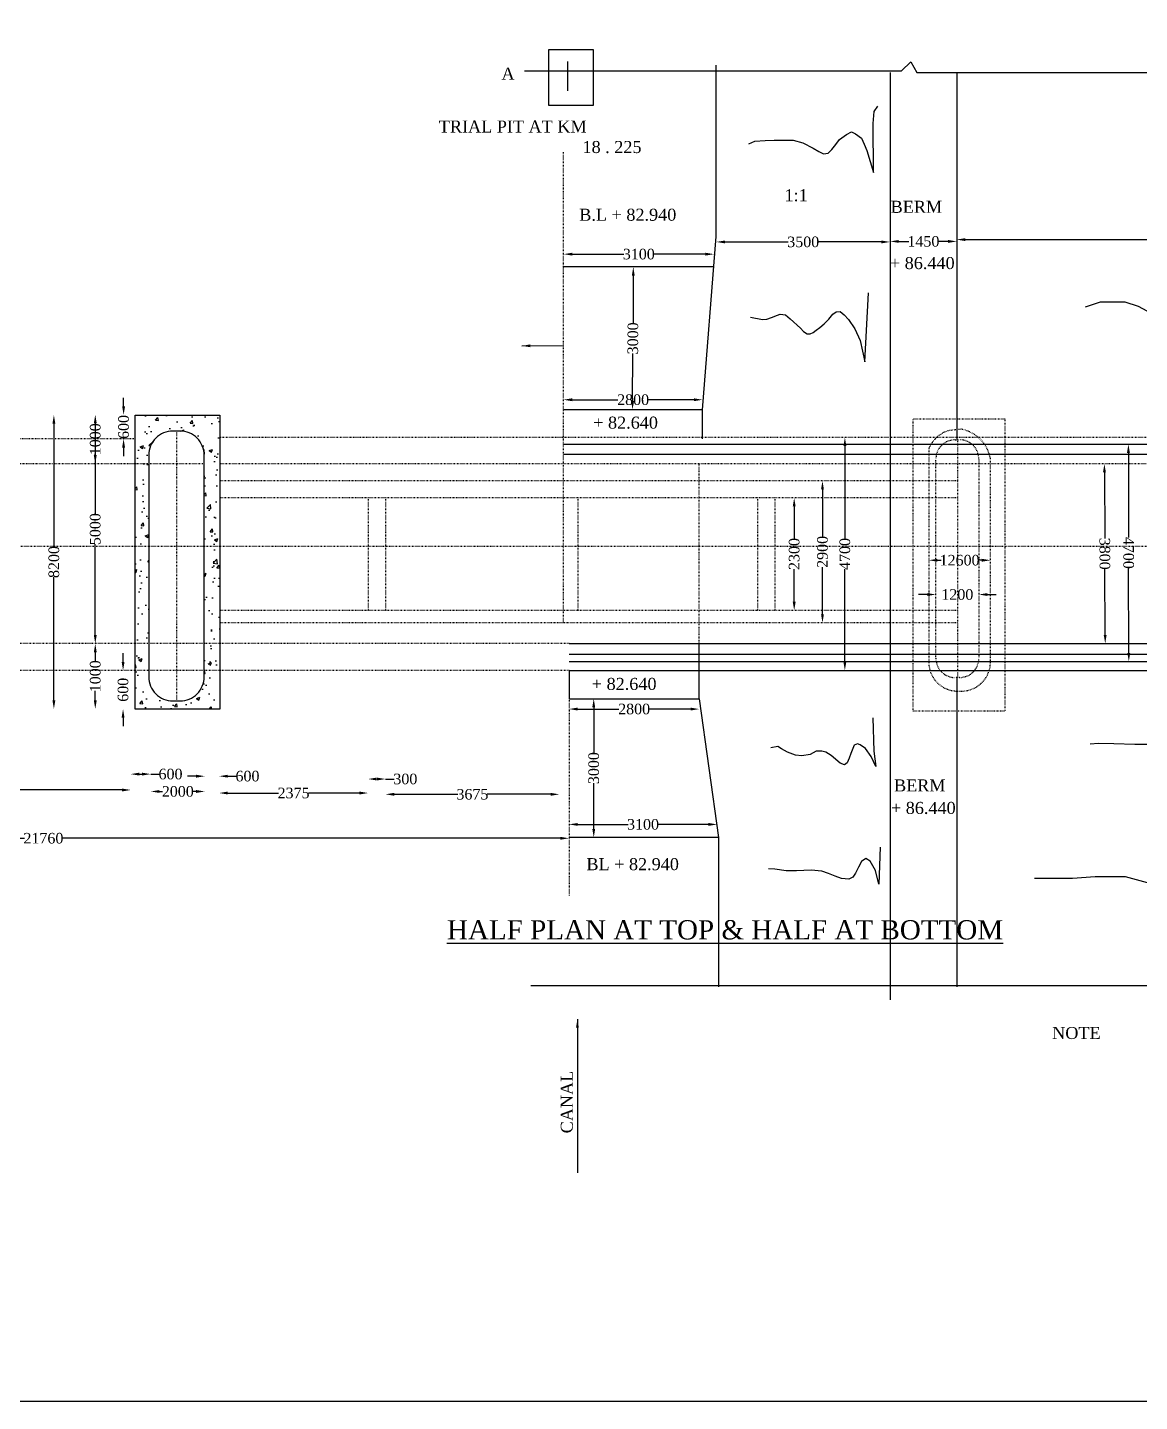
# Model space of a CAD drawing. Header units: millimetres. Extents: x -109570 to 149785, y -246061 to 46759.
# Drawn here: x 22306 to 45427, y 1088 to 29664 of the extents above; entities that cross this region are included whole.
import ezdxf

# ---------------------------------------------------------------- set-up
doc = ezdxf.new("R2010")
doc.units = ezdxf.units.MM
doc.header["$MEASUREMENT"] = 0
doc.header["$PDMODE"] = 33
doc.header["$PDSIZE"] = 500
doc.linetypes.add('ACAD_ISO03W100', pattern=[30, 12, -18])
for name, color, linetype in [('DIM', 5, 'Continuous'), ('DOT LINE', 3, 'ACAD_ISO03W100'), ('DWG. LINE', 1, 'Continuous'), ('HATCH', 2, 'Continuous'), ('TEXT', 7, 'Continuous'), ('TITLE', 7, 'Continuous')]:
    doc.layers.add(name, color=color, linetype=linetype)
doc.styles.get("Standard").update_dxf_attribs({"font": 'TIMES.TTF', "height": 220})
doc.dimstyles.get("Standard").update_dxf_attribs({"dimtxt": 220, "dimasz": 180, "dimexe": 0.18, "dimexo": 0.0625, "dimgap": 0.09, "dimtad": 0, "dimdec": 0, "dimzin": 0, "dimdsep": 46, "dimtxsty": 'Standard', "dimcen": 0.09, "dimse1": 1, "dimse2": 1, "dimclrd": 5, "dimclre": 5, "dimclrt": 4, "dimadec": 0, "dimazin": 0, "dimtfac": 1, "dimtdec": 0, "dimtofl": 0, "dimtmove": 0, "dimatfit": 3, "dimfxl": 1, "dimtolj": 1, "dimtzin": 0, "dimarcsym": 0})

# ---------------------------------------------------------------- blocks, each defined once
blk = doc.blocks.new('*D42')
at = {"layer": 'Defpoints', "color": 0}
for p in [(11709, 12642), (33565, 12818), (33565, 12802)]:
    blk.add_point(p, dxfattribs=at)
at = {"layer": 'DIM', "color": 5, "lineweight": -2}
for p, q in [((11889, 12802), (22241, 12802)), ((33385, 12802), (23034, 12802))]:
    blk.add_line(p, q, dxfattribs=at)
at = {"layer": 'DIM', "color": 5}
for points in [[(11889, 12832), (11889, 12772), (11709, 12802)], [(33385, 12832), (33385, 12772), (33565, 12802)]]:
    blk.add_solid(points, dxfattribs=at)
at = {"layer": 'DIM', "color": 4, "insert": (22637, 12802), "char_height": 220, "attachment_point": 5}
blk.add_mtext('\\A1;21760', dxfattribs=at)
blk = doc.blocks.new('*D51')
at = {"layer": 'Defpoints', "color": 0}
for p in [(17162, 13806), (24453, 13806), (24453, 13806)]:
    blk.add_point(p, dxfattribs=at)
at = {"layer": 'DIM', "color": 5, "lineweight": -2}
for p, q in [((17342, 13806), (20495, 13806)), ((24273, 13806), (21120, 13806))]:
    blk.add_line(p, q, dxfattribs=at)
at = {"layer": 'DIM', "color": 5}
for points in [[(17342, 13836), (17342, 13776), (17162, 13806)], [(24273, 13836), (24273, 13776), (24453, 13806)]]:
    blk.add_solid(points, dxfattribs=at)
at = {"layer": 'DIM', "color": 4, "insert": (20808, 13806), "char_height": 220, "attachment_point": 5}
blk.add_mtext('\\A1;6680', dxfattribs=at)
blk = doc.blocks.new('*D53')
at = {"layer": 'Defpoints', "color": 0}
for p in [(23715, 21610), (23747, 21610), (23747, 20590)]:
    blk.add_point(p, dxfattribs=at)
at = {"layer": 'DIM', "color": 5, "lineweight": -2}
for p, q in [((23715, 21430), (23715, 21400)), ((23715, 20770), (23715, 20800))]:
    blk.add_line(p, q, dxfattribs=at)
at = {"layer": 'DIM', "color": 5}
for points in [[(23685, 21430), (23745, 21430), (23715, 21610)], [(23685, 20770), (23745, 20770), (23715, 20590)]]:
    blk.add_solid(points, dxfattribs=at)
at = {"layer": 'DIM', "color": 4, "insert": (23715, 21100), "char_height": 220, "attachment_point": 5, "rotation": 90}
blk.add_mtext('\\A1;1000', dxfattribs=at)
blk = doc.blocks.new('*D54')
at = {"layer": 'Defpoints', "color": 0}
for p in [(23747, 21610), (23712, 16851), (23715, 16851)]:
    blk.add_point(p, dxfattribs=at)
at = {"layer": 'DIM', "color": 5, "lineweight": -2}
for p, q in [((23715, 21430), (23715, 19542)), ((23715, 17031), (23715, 18919))]:
    blk.add_line(p, q, dxfattribs=at)
at = {"layer": 'DIM', "color": 5}
for points in [[(23685, 21430), (23745, 21430), (23715, 21610)], [(23685, 17031), (23745, 17031), (23715, 16851)]]:
    blk.add_solid(points, dxfattribs=at)
at = {"layer": 'DIM', "color": 4, "insert": (23715, 19231), "char_height": 220, "attachment_point": 5, "rotation": 90}
blk.add_mtext('\\A1;5000', dxfattribs=at)
blk = doc.blocks.new('*D55')
at = {"layer": 'Defpoints', "color": 0}
for p in [(23712, 16851), (23689, 15490), (23715, 15490)]:
    blk.add_point(p, dxfattribs=at)
at = {"layer": 'DIM', "color": 5, "lineweight": -2}
for p, q in [((23715, 16671), (23715, 16471)), ((23715, 15670), (23715, 15870))]:
    blk.add_line(p, q, dxfattribs=at)
at = {"layer": 'DIM', "color": 5}
for points in [[(23685, 16671), (23745, 16671), (23715, 16851)], [(23685, 15670), (23745, 15670), (23715, 15490)]]:
    blk.add_solid(points, dxfattribs=at)
at = {"layer": 'DIM', "color": 4, "insert": (23715, 16171), "char_height": 220, "attachment_point": 5, "rotation": 90}
blk.add_mtext('\\A1;1000', dxfattribs=at)
blk = doc.blocks.new('*D57')
at = {"layer": 'Defpoints', "color": 0}
for p in [(24304, 21605), (24546, 21605), (24546, 21108)]:
    blk.add_point(p, dxfattribs=at)
at = {"layer": 'DIM', "color": 5, "lineweight": -2}
for p, q in [((24304, 21785), (24304, 21965)), ((24304, 20928), (24304, 20748))]:
    blk.add_line(p, q, dxfattribs=at)
at = {"layer": 'DIM', "color": 5}
for points in [[(24274, 21785), (24334, 21785), (24304, 21605)], [(24274, 20928), (24334, 20928), (24304, 21108)]]:
    blk.add_solid(points, dxfattribs=at)
at = {"layer": 'DIM', "color": 4, "insert": (24304, 21356), "char_height": 220, "attachment_point": 5, "rotation": 90}
blk.add_mtext('\\A1;600', dxfattribs=at)
blk = doc.blocks.new('*D58')
at = {"layer": 'Defpoints', "color": 0}
for p in [(24276, 16291), (24276, 15490), (24293, 15490)]:
    blk.add_point(p, dxfattribs=at)
at = {"layer": 'DIM', "color": 5, "lineweight": -2}
for p, q in [((24293, 16471), (24293, 16651)), ((24293, 15310), (24293, 15130))]:
    blk.add_line(p, q, dxfattribs=at)
at = {"layer": 'DIM', "color": 5}
for points in [[(24263, 16471), (24323, 16471), (24293, 16291)], [(24263, 15310), (24323, 15310), (24293, 15490)]]:
    blk.add_solid(points, dxfattribs=at)
at = {"layer": 'DIM', "color": 4, "insert": (24293, 15890), "char_height": 220, "attachment_point": 5, "rotation": 90}
blk.add_mtext('\\A1;600', dxfattribs=at)
blk = doc.blocks.new('*D59')
at = {"layer": 'Defpoints', "color": 0}
for p in [(24546, 21605), (22855, 15490), (24546, 15490)]:
    blk.add_point(p, dxfattribs=at)
at = {"layer": 'DIM', "color": 5, "lineweight": -2}
for p, q in [((22855, 21425), (22855, 18856)), ((22855, 15670), (22855, 18238))]:
    blk.add_line(p, q, dxfattribs=at)
at = {"layer": 'DIM', "color": 5}
for points in [[(22825, 21425), (22885, 21425), (22855, 21605)], [(22825, 15670), (22885, 15670), (22855, 15490)]]:
    blk.add_solid(points, dxfattribs=at)
at = {"layer": 'DIM', "color": 4, "insert": (22855, 18547), "char_height": 220, "attachment_point": 5, "rotation": 90}
blk.add_mtext('\\A1;8200', dxfattribs=at)
blk = doc.blocks.new('*D60')
at = {"layer": 'Defpoints', "color": 0}
for p in [(24869, 14136), (24453, 13806), (24869, 13806)]:
    blk.add_point(p, dxfattribs=at)
at = {"layer": 'DIM', "color": 5, "lineweight": -2}
for p, q in [((24633, 14136), (24689, 14136)), ((24869, 14136), (25049, 14136))]:
    blk.add_line(p, q, dxfattribs=at)
at = {"layer": 'DIM', "color": 5}
for points in [[(24633, 14166), (24633, 14106), (24453, 14136)], [(24689, 14166), (24689, 14106), (24869, 14136)]]:
    blk.add_solid(points, dxfattribs=at)
at = {"layer": 'DIM', "color": 4, "insert": (25280, 14136), "char_height": 220, "attachment_point": 5}
blk.add_mtext('\\A1;600', dxfattribs=at)
blk = doc.blocks.new('*D61')
at = {"layer": 'Defpoints', "color": 0}
for p in [(24869, 13806), (25992, 13806), (25992, 13775)]:
    blk.add_point(p, dxfattribs=at)
at = {"layer": 'DIM', "color": 5, "lineweight": -2}
for p, q in [((25049, 13775), (25115, 13775)), ((25812, 13775), (25746, 13775))]:
    blk.add_line(p, q, dxfattribs=at)
at = {"layer": 'DIM', "color": 5}
for points in [[(25049, 13805), (25049, 13745), (24869, 13775)], [(25812, 13805), (25812, 13745), (25992, 13775)]]:
    blk.add_solid(points, dxfattribs=at)
at = {"layer": 'DIM', "color": 4, "insert": (25431, 13775), "char_height": 220, "attachment_point": 5}
blk.add_mtext('\\A1;2000', dxfattribs=at)
blk = doc.blocks.new('*D62')
at = {"layer": 'Defpoints', "color": 0}
for p in [(26289, 14093), (25992, 13775), (26289, 13775)]:
    blk.add_point(p, dxfattribs=at)
at = {"layer": 'DIM', "color": 5, "lineweight": -2}
for p, q in [((25812, 14093), (25632, 14093)), ((26469, 14093), (26649, 14093))]:
    blk.add_line(p, q, dxfattribs=at)
at = {"layer": 'DIM', "color": 5}
for points in [[(25812, 14123), (25812, 14063), (25992, 14093)], [(26469, 14123), (26469, 14063), (26289, 14093)]]:
    blk.add_solid(points, dxfattribs=at)
at = {"layer": 'DIM', "color": 4, "insert": (26880, 14093), "char_height": 220, "attachment_point": 5}
blk.add_mtext('\\A1;600', dxfattribs=at)
blk = doc.blocks.new('*D63')
at = {"layer": 'Defpoints', "color": 0}
for p in [(26289, 13775), (29388, 13775), (29388, 13743)]:
    blk.add_point(p, dxfattribs=at)
at = {"layer": 'DIM', "color": 5, "lineweight": -2}
for p, q in [((26469, 13743), (27528, 13743)), ((29208, 13743), (28149, 13743))]:
    blk.add_line(p, q, dxfattribs=at)
at = {"layer": 'DIM', "color": 5}
for points in [[(26469, 13773), (26469, 13713), (26289, 13743)], [(29208, 13773), (29208, 13713), (29388, 13743)]]:
    blk.add_solid(points, dxfattribs=at)
at = {"layer": 'DIM', "color": 4, "insert": (27838, 13743), "char_height": 220, "attachment_point": 5}
blk.add_mtext('\\A1;2375', dxfattribs=at)
blk = doc.blocks.new('*D64')
at = {"layer": 'Defpoints', "color": 0}
for p in [(29751, 14034), (29388, 13743), (29751, 13743)]:
    blk.add_point(p, dxfattribs=at)
at = {"layer": 'DIM', "color": 5, "lineweight": -2}
for p, q in [((29568, 14034), (29571, 14034)), ((29751, 14034), (29931, 14034))]:
    blk.add_line(p, q, dxfattribs=at)
at = {"layer": 'DIM', "color": 5}
for points in [[(29568, 14064), (29568, 14004), (29388, 14034)], [(29571, 14064), (29571, 14004), (29751, 14034)]]:
    blk.add_solid(points, dxfattribs=at)
at = {"layer": 'DIM', "color": 4, "insert": (30162, 14034), "char_height": 220, "attachment_point": 5}
blk.add_mtext('\\A1;300', dxfattribs=at)
blk = doc.blocks.new('*D65')
at = {"layer": 'Defpoints', "color": 0}
for p in [(29751, 13743), (33363, 13743), (33363, 13716)]:
    blk.add_point(p, dxfattribs=at)
at = {"layer": 'DIM', "color": 5, "lineweight": -2}
for p, q in [((29931, 13716), (31250, 13716)), ((33183, 13716), (31865, 13716))]:
    blk.add_line(p, q, dxfattribs=at)
at = {"layer": 'DIM', "color": 5}
for points in [[(29931, 13746), (29931, 13686), (29751, 13716)], [(33183, 13746), (33183, 13686), (33363, 13716)]]:
    blk.add_solid(points, dxfattribs=at)
at = {"layer": 'DIM', "color": 4, "insert": (31557, 13716), "char_height": 220, "attachment_point": 5}
blk.add_mtext('\\A1;3675', dxfattribs=at)
blk = doc.blocks.new('*D66')
at = {"layer": 'Defpoints', "color": 0}
for p in [(33565, 13017), (36643, 13090), (36643, 13013)]:
    blk.add_point(p, dxfattribs=at)
at = {"layer": 'DIM', "color": 5, "lineweight": -2}
for p, q in [((33745, 13090), (34792, 13090)), ((36463, 13090), (35417, 13090))]:
    blk.add_line(p, q, dxfattribs=at)
at = {"layer": 'DIM', "color": 5}
for points in [[(33745, 13120), (33745, 13060), (33565, 13090)], [(36463, 13120), (36463, 13060), (36643, 13090)]]:
    blk.add_solid(points, dxfattribs=at)
at = {"layer": 'DIM', "color": 4, "insert": (35104, 13090), "char_height": 220, "attachment_point": 5}
blk.add_mtext('\\A1;3100', dxfattribs=at)
blk = doc.blocks.new('*D67')
at = {"layer": 'Defpoints', "color": 0}
for p in [(34079, 15705), (34152, 15705), (34050, 12818)]:
    blk.add_point(p, dxfattribs=at)
at = {"layer": 'DIM', "color": 5, "lineweight": -2}
for p, q in [((34079, 15525), (34079, 14574)), ((34079, 12998), (34079, 13949))]:
    blk.add_line(p, q, dxfattribs=at)
at = {"layer": 'DIM', "color": 5}
for points in [[(34049, 15525), (34109, 15525), (34079, 15705)], [(34049, 12998), (34109, 12998), (34079, 12818)]]:
    blk.add_solid(points, dxfattribs=at)
at = {"layer": 'DIM', "color": 4, "insert": (34079, 14261), "char_height": 220, "attachment_point": 5, "rotation": 90}
blk.add_mtext('\\A1;3000', dxfattribs=at)
blk = doc.blocks.new('*D68')
at = {"layer": 'Defpoints', "color": 0}
for p in [(33565, 15705), (36272, 15705), (36272, 15489)]:
    blk.add_point(p, dxfattribs=at)
at = {"layer": 'DIM', "color": 5, "lineweight": -2}
for p, q in [((33745, 15489), (34603, 15489)), ((36092, 15489), (35234, 15489))]:
    blk.add_line(p, q, dxfattribs=at)
at = {"layer": 'DIM', "color": 5}
for points in [[(33745, 15519), (33745, 15459), (33565, 15489)], [(36092, 15519), (36092, 15459), (36272, 15489)]]:
    blk.add_solid(points, dxfattribs=at)
at = {"layer": 'DIM', "color": 4, "insert": (34919, 15489), "char_height": 220, "attachment_point": 5}
blk.add_mtext('\\A1;2800', dxfattribs=at)
blk = doc.blocks.new('*D69')
at = {"layer": 'Defpoints', "color": 0}
for p in [(36342, 21922), (33453, 21714), (36342, 21714)]:
    blk.add_point(p, dxfattribs=at)
at = {"layer": 'DIM', "color": 5, "lineweight": -2}
for p, q in [((33633, 21922), (34582, 21922)), ((36162, 21922), (35214, 21922))]:
    blk.add_line(p, q, dxfattribs=at)
at = {"layer": 'DIM', "color": 5}
for points in [[(33633, 21952), (33633, 21892), (33453, 21922)], [(36162, 21952), (36162, 21892), (36342, 21922)]]:
    blk.add_solid(points, dxfattribs=at)
at = {"layer": 'DIM', "color": 4, "insert": (34898, 21922), "char_height": 220, "attachment_point": 5}
blk.add_mtext('\\A1;2800', dxfattribs=at)
blk = doc.blocks.new('*D70')
at = {"layer": 'Defpoints', "color": 0}
for p in [(34913, 24684), (34886, 21714), (34898, 21714)]:
    blk.add_point(p, dxfattribs=at)
at = {"layer": 'DIM', "color": 5, "lineweight": -2}
for p, q in [((34901, 24504), (34896, 23511)), ((34887, 21894), (34893, 22886))]:
    blk.add_line(p, q, dxfattribs=at)
at = {"layer": 'DIM', "color": 5}
for points in [[(34871, 24504), (34931, 24504), (34902, 24684)], [(34857, 21894), (34917, 21894), (34886, 21714)]]:
    blk.add_solid(points, dxfattribs=at)
at = {"layer": 'DIM', "color": 4, "insert": (34894, 23199), "char_height": 220, "attachment_point": 5, "rotation": 89.7032}
blk.add_mtext('\\A1;3000', dxfattribs=at)
blk = doc.blocks.new('*D71')
at = {"layer": 'Defpoints', "color": 0}
for p in [(36578, 24950), (33453, 24684), (36578, 24684)]:
    blk.add_point(p, dxfattribs=at)
at = {"layer": 'DIM', "color": 5, "lineweight": -2}
for p, q in [((33633, 24950), (34703, 24950)), ((36398, 24950), (35328, 24950))]:
    blk.add_line(p, q, dxfattribs=at)
at = {"layer": 'DIM', "color": 5}
for points in [[(33633, 24980), (33633, 24920), (33453, 24950)], [(36398, 24980), (36398, 24920), (36578, 24950)]]:
    blk.add_solid(points, dxfattribs=at)
at = {"layer": 'DIM', "color": 4, "insert": (35016, 24950), "char_height": 220, "attachment_point": 5}
blk.add_mtext('\\A1;3100', dxfattribs=at)
blk = doc.blocks.new('*D72')
at = {"layer": 'Defpoints', "color": 0}
for p in [(36628, 25314), (40242, 25204), (40242, 25204)]:
    blk.add_point(p, dxfattribs=at)
at = {"layer": 'DIM', "color": 5, "lineweight": -2}
for p, q in [((36808, 25204), (38123, 25204)), ((40062, 25204), (38748, 25204))]:
    blk.add_line(p, q, dxfattribs=at)
at = {"layer": 'DIM', "color": 5}
for points in [[(36808, 25234), (36808, 25174), (36628, 25204)], [(40062, 25234), (40062, 25174), (40242, 25204)]]:
    blk.add_solid(points, dxfattribs=at)
at = {"layer": 'DIM', "color": 4, "insert": (38435, 25204), "char_height": 220, "attachment_point": 5}
blk.add_mtext('\\A1;3500', dxfattribs=at)
blk = doc.blocks.new('*D73')
at = {"layer": 'Defpoints', "color": 0}
for p in [(38247, 19885), (38316, 19885), (38204, 17542)]:
    blk.add_point(p, dxfattribs=at)
at = {"layer": 'DIM', "color": 5, "lineweight": -2}
for p, q in [((38247, 19705), (38247, 19029)), ((38247, 17722), (38247, 18398))]:
    blk.add_line(p, q, dxfattribs=at)
at = {"layer": 'DIM', "color": 5}
for points in [[(38217, 19705), (38277, 19705), (38247, 19885)], [(38217, 17722), (38277, 17722), (38247, 17542)]]:
    blk.add_solid(points, dxfattribs=at)
at = {"layer": 'DIM', "color": 4, "insert": (38247, 18714), "char_height": 220, "attachment_point": 5, "rotation": 90}
blk.add_mtext('\\A1;2300', dxfattribs=at)
blk = doc.blocks.new('*D74')
at = {"layer": 'Defpoints', "color": 0}
for p in [(38841, 20237), (38805, 17280), (38835, 17280)]:
    blk.add_point(p, dxfattribs=at)
at = {"layer": 'DIM', "color": 5, "lineweight": -2}
for p, q in [((38835, 20057), (38835, 19074)), ((38835, 17460), (38835, 18443))]:
    blk.add_line(p, q, dxfattribs=at)
at = {"layer": 'DIM', "color": 5}
for points in [[(38805, 20057), (38865, 20057), (38835, 20237)], [(38805, 17460), (38865, 17460), (38835, 17280)]]:
    blk.add_solid(points, dxfattribs=at)
at = {"layer": 'DIM', "color": 4, "insert": (38835, 18758), "char_height": 220, "attachment_point": 5, "rotation": 90}
blk.add_mtext('\\A1;2900', dxfattribs=at)
blk = doc.blocks.new('*D75')
at = {"layer": 'Defpoints', "color": 0}
for p in [(39313, 21139), (39283, 16291), (39301, 16291)]:
    blk.add_point(p, dxfattribs=at)
at = {"layer": 'DIM', "color": 5, "lineweight": -2}
for p, q in [((39301, 20959), (39301, 19031)), ((39301, 16471), (39301, 18398))]:
    blk.add_line(p, q, dxfattribs=at)
at = {"layer": 'DIM', "color": 5}
for points in [[(39271, 20959), (39331, 20959), (39301, 21139)], [(39271, 16471), (39331, 16471), (39301, 16291)]]:
    blk.add_solid(points, dxfattribs=at)
at = {"layer": 'DIM', "color": 4, "insert": (39301, 18715), "char_height": 220, "attachment_point": 5, "rotation": 90}
blk.add_mtext('\\A1;4700', dxfattribs=at)
blk = doc.blocks.new('*D76')
at = {"layer": 'Defpoints', "color": 0}
for p in [(41192, 17876), (42086, 17871), (42086, 17831)]:
    blk.add_point(p, dxfattribs=at)
at = {"layer": 'DIM', "color": 5, "lineweight": -2}
for p, q in [((41012, 17871), (40832, 17871)), ((42266, 17871), (42446, 17871))]:
    blk.add_line(p, q, dxfattribs=at)
at = {"layer": 'DIM', "color": 5}
for points in [[(41012, 17901), (41012, 17841), (41192, 17871)], [(42266, 17901), (42266, 17841), (42086, 17871)]]:
    blk.add_solid(points, dxfattribs=at)
at = {"layer": 'DIM', "color": 4, "insert": (41639, 17871), "char_height": 220, "attachment_point": 5}
blk.add_mtext('\\A1;1200', dxfattribs=at)
blk = doc.blocks.new('*D77')
at = {"layer": 'Defpoints', "color": 0}
for p in [(41045, 18584), (41045, 18576), (42326, 18587)]:
    blk.add_point(p, dxfattribs=at)
at = {"layer": 'DIM', "color": 5, "lineweight": -2}
for p, q in [((41225, 18584), (41304, 18584)), ((42146, 18584), (42067, 18584))]:
    blk.add_line(p, q, dxfattribs=at)
at = {"layer": 'DIM', "color": 5}
for points in [[(41225, 18614), (41225, 18554), (41045, 18584)], [(42146, 18614), (42146, 18554), (42326, 18584)]]:
    blk.add_solid(points, dxfattribs=at)
at = {"layer": 'DIM', "color": 4, "insert": (41686, 18584), "char_height": 220, "attachment_point": 5}
blk.add_mtext('\\A1;12600', dxfattribs=at)
blk = doc.blocks.new('*D78')
at = {"layer": 'Defpoints', "color": 0}
for p in [(40242, 25204), (41626, 25215), (41626, 25205)]:
    blk.add_point(p, dxfattribs=at)
at = {"layer": 'DIM', "color": 5, "lineweight": -2}
for p, q in [((40422, 25215), (40634, 25215)), ((41446, 25215), (41234, 25215))]:
    blk.add_line(p, q, dxfattribs=at)
at = {"layer": 'DIM', "color": 5}
for points in [[(40422, 25245), (40422, 25185), (40242, 25215)], [(41446, 25245), (41446, 25185), (41626, 25215)]]:
    blk.add_solid(points, dxfattribs=at)
at = {"layer": 'DIM', "color": 4, "insert": (40934, 25215), "char_height": 220, "attachment_point": 5}
blk.add_mtext('\\A1;1450', dxfattribs=at)
blk = doc.blocks.new('*D79')
at = {"layer": 'Defpoints', "color": 0}
for p in [(41626, 25215), (52979, 25253), (52979, 25137)]:
    blk.add_point(p, dxfattribs=at)
at = {"layer": 'DIM', "color": 5, "lineweight": -2}
for p, q in [((41806, 25253), (46993, 25253)), ((52799, 25253), (47612, 25253))]:
    blk.add_line(p, q, dxfattribs=at)
at = {"layer": 'DIM', "color": 5}
for points in [[(41806, 25283), (41806, 25223), (41626, 25253)], [(52799, 25283), (52799, 25223), (52979, 25253)]]:
    blk.add_solid(points, dxfattribs=at)
at = {"layer": 'DIM', "color": 4, "insert": (47303, 25253), "char_height": 220, "attachment_point": 5}
blk.add_mtext('\\A1;8250', dxfattribs=at)
blk = doc.blocks.new('*D81')
at = {"layer": 'Defpoints', "color": 0}
for p in [(45179, 20998), (45196, 20998), (45188, 16478)]:
    blk.add_point(p, dxfattribs=at)
at = {"layer": 'DIM', "color": 5, "lineweight": -2}
for p, q in [((45196, 20818), (45200, 19055)), ((45204, 16658), (45201, 18421))]:
    blk.add_line(p, q, dxfattribs=at)
at = {"layer": 'DIM', "color": 5}
for points in [[(45226, 20818), (45166, 20818), (45196, 20998)], [(45234, 16658), (45174, 16658), (45205, 16478)]]:
    blk.add_solid(points, dxfattribs=at)
at = {"layer": 'DIM', "color": 4, "insert": (45200, 18738), "char_height": 220, "attachment_point": 5, "rotation": 270.1067}
blk.add_mtext('\\A1;4700', dxfattribs=at)
blk = doc.blocks.new('*D82')
at = {"layer": 'Defpoints', "color": 0}
for p in [(44697, 20590), (44740, 20590), (44757, 16851)]:
    blk.add_point(p, dxfattribs=at)
at = {"layer": 'DIM', "color": 5, "lineweight": -2}
for p, q in [((44698, 20410), (44704, 19033)), ((44713, 17031), (44707, 18408))]:
    blk.add_line(p, q, dxfattribs=at)
at = {"layer": 'DIM', "color": 5}
for points in [[(44728, 20410), (44668, 20410), (44697, 20590)], [(44743, 17031), (44683, 17031), (44714, 16851)]]:
    blk.add_solid(points, dxfattribs=at)
at = {"layer": 'DIM', "color": 4, "insert": (44705, 18720), "char_height": 220, "attachment_point": 5, "rotation": 270.259}
blk.add_mtext('\\A1;3800', dxfattribs=at)

msp = doc.modelspace()

# ---------------------------------------------------------------- hatches: boundary and pattern name
at = {"layer": 'HATCH'}
h = msp.add_hatch(dxfattribs=at)
h.set_pattern_fill('AR-CONC', color=256, scale=100, style=0)
h.paths.add_polyline_path([(26306, 16290.6), (25978.9, 16290.6), (25978.9, 16158.4, -0.4142136), (25478.9, 15658.4), (25326.2, 15658.4, -0.4142136), (24826.2, 16158.4), (24826.2, 16290.6), (24545.8, 16290.6), (24545.8, 15489.8), (26306, 15489.8)])
h.paths.add_polyline_path([(26306, 16851.4), (25978.9, 16851.4), (25978.9, 16290.6), (26306, 16290.6)])
h.paths.add_polyline_path([(26306, 18866.7), (25978.9, 18866.7), (25978.9, 16851.4), (26306, 16851.4)])
h.paths.add_polyline_path([(26306, 21604.5), (24545.8, 21604.5), (24545.8, 20589.8), (24826.2, 20589.8), (24826.2, 20771.3, -0.4142136), (25326.2, 21271.3), (25478.9, 21271.3, -0.4142136), (25978.9, 20771.3), (25978.9, 18866.7), (26306, 18866.7)])
h.paths.add_polyline_path([(24826.2, 20589.8), (24545.8, 20589.8), (24545.8, 18866.7), (24826.2, 18866.7)])
h.paths.add_polyline_path([(24826.2, 18866.7), (24545.8, 18866.7), (24545.8, 16851.4), (24826.2, 16851.4)])
h.paths.add_polyline_path([(24826.2, 16851.4), (24545.8, 16851.4), (24545.8, 16290.6), (24826.2, 16290.6)])

# ---------------------------------------------------------------- linework, layer by layer
at = {"layer": 'DOT LINE'}
for p, q in [((40718.7, 21525.7), (42630.1, 21525.7)), ((40718.7, 15442.7), (40718.7, 21525.7)), ((42630.1, 21525.7), (42630.1, 15442.7)), ((42630.1, 15442.7), (40718.7, 15442.7))]:
    msp.add_line(p, q, dxfattribs=at)
for points in [[(33453.4, 17279.6), (33453.4, 27078.8)], [(25402.5, 21271.3), (25402.5, 15658.4)], [(24545.8, 21108.1), (17455.7, 21108.1)], [(55338, 21139.1), (26306, 21139.1)], [(41639.4, 21088.9), (41639.4, 16145)], [(25978.9, 20589.8), (17455.7, 20589.8)], [(55011.4, 20589.8), (26306, 20589.8)], [(36271.6, 16851.4), (36271.6, 20589.8)], [(41639.4, 20237.3), (26306, 20237.3)], [(41639.4, 19884.8), (26306, 19884.8)], [(29391, 19884.8), (29391, 17542.3)], [(29749.1, 19884.8), (29749.1, 17542.3)], [(33750.4, 19884.8), (33750.4, 17542.3)], [(37484.9, 19884.8), (37484.9, 17542.3)], [(37844.7, 19884.8), (37844.7, 17542.3)], [(60946.2, 18866.7), (10375.6, 18866.7)], [(41639.4, 17542.3), (26306, 17542.3)], [(41639.4, 17279.6), (26306, 17279.6)], [(33565.5, 16851.4), (11687.4, 16851.4)], [(33565.5, 16290.6), (11476.3, 16290.6)], [(33565.5, 15705), (33565.5, 11597.2)]]:
    msp.add_lwpolyline(points, dxfattribs=at)
for points in [[(41445, 21278.1, 0.2059433), (41045, 20909.9), (41045, 16463.1, 0.4142136), (41645, 15863.1), (41726, 15863.1, 0.4142136), (42326, 16463.1), (42326, 20709.9, 0.3012259), (41726, 21309.9), (41445, 21278.1)], [(41192.5, 20688.9, -0.4142136), (41592.5, 21088.9), (41686.4, 21088.9, -0.4142136), (42086.4, 20688.9), (42086.4, 16545, -0.4142136), (41686.4, 16145), (41592.5, 16145, -0.4142136), (41192.5, 16545), (41192.5, 20688.9)]]:
    msp.add_lwpolyline(points, format="xyb", dxfattribs=at)
at = {"layer": 'DWG. LINE'}
for p, q in [((24545.8, 21604.5), (26306, 21604.5)), ((24545.8, 15489.8), (24545.8, 21604.5)), ((26306, 21604.5), (26306, 15489.8)), ((26306, 15489.8), (24545.8, 15489.8))]:
    msp.add_line(p, q, dxfattribs=at)
msp.add_lwpolyline([(33143.4, 29207.7), (34069.2, 29207.7), (34069.2, 28040.2), (33143.4, 28040.2)], close=True, dxfattribs=at)
for points in [[(32637.7, 28761.8), (40481.1, 28761.8), (40671, 28952.2), (40799.6, 28729.3), (48298.7, 28729.3), (48508.4, 28959), (48758.7, 28742.8), (58702.2, 28742.8), (59026.9, 28965.6), (59081, 28661.6), (62186.1, 28661.6)], [(33531.3, 28959.8), (33531.3, 28347.6)], [(36342.5, 21713.8), (36628.1, 25313.9), (36628.1, 28881.3)], [(32768.3, 9743.2), (46977.7, 9743.2), (47112.1, 9555.9), (47170.1, 9894.9), (47310.8, 9758.4), (62182.5, 9758.4), (62182.5, 23998.2), (62020.9, 24092.6), (62186.1, 24271.3), (62186.1, 28661.6)], [(40242.3, 28729.3), (40242.3, 9439.3)], [(41626.2, 28729.3), (41626.2, 21088.9)], [(36578.1, 24683.8), (33453.4, 24683.8)], [(36342.5, 21108.1), (36342.5, 21713.8), (33453.4, 21713.8)], [(33453.4, 20998.3), (51300.2, 20998.3)], [(33453.4, 20787.5), (51300.2, 20787.5)], [(33565.5, 16851.4), (55011.4, 16851.4)], [(33565.5, 16290.6), (33565.5, 15705), (36271.6, 15705), (36271.6, 16851.4)], [(33565.5, 16629.4), (51300.2, 16629.4)], [(33565.5, 16477.5), (51300.2, 16477.5)], [(33565.5, 16290.6), (55011.4, 16290.6)], [(41626.2, 16145), (41626.2, 9711.4)], [(36271.6, 15705), (36670.2, 12817.9), (36670.2, 9715.4)], [(36670.2, 12817.9), (33565.5, 12817.9)]]:
    msp.add_lwpolyline(points, dxfattribs=at)
msp.add_lwpolyline([(25326.2, 21271.3, 0.4142136), (24826.2, 20771.3), (24826.2, 16158.4, 0.4142136), (25326.2, 15658.4), (25478.9, 15658.4, 0.4142136), (25978.9, 16158.4), (25978.9, 20771.3, 0.4142136), (25478.9, 21271.3), (25326.2, 21271.3)], format="xyb", dxfattribs=at)
at = {"layer": 'HATCH'}
for points in [[(37301.6, 27245.9), (37427.1, 27302.6), (37640.3, 27316.4), (37827.7, 27319.8), (38224.9, 27319.8), (38424.4, 27268.3), (38642.7, 27154.9), (38759.7, 27086.2), (38855.4, 27037.8), (38951.7, 27053.3), (39029.1, 27127.1), (39111.6, 27228.4), (39187.3, 27333.2), (39333.9, 27441.9), (39440.5, 27493.5), (39524.8, 27455.7), (39645.1, 27364.7), (39705.3, 27239.3), (39760.3, 27105.3), (39896.3, 26646), (39886.2, 27669.5), (39907.3, 27915.2), (39984.6, 28027.6)], [(37339.9, 23643), (37590.7, 23590.4), (37678.5, 23595.4), (37776.4, 23630.5), (37899.3, 23683.1), (37952, 23700.6), (38067.3, 23685.6), (38160.2, 23605.4), (38375.9, 23410), (38438.6, 23342.3), (38516.4, 23292.2), (38581.6, 23292.2), (38644.3, 23317.3), (38702, 23369.9), (38777.2, 23422.5), (38867.5, 23497.7), (38970.4, 23595.4), (39050.7, 23700.6), (39118.4, 23753.2), (39206.2, 23758.3), (39286.5, 23685.6), (39379.3, 23590.4), (39509.7, 23397.5), (39616.5, 23151.6), (39714.4, 22710.6), (39794.7, 24147.1)], [(45584.5, 23764.2), (45402.7, 23861.1), (45129.9, 23951.9), (44936, 23951.9), (44608.7, 23951.9), (44293.5, 23849)], [(39883.4, 15304.6), (39901.3, 14611.3), (39943, 14292.9), (39850.7, 14501.2), (39731.5, 14667.8), (39621.3, 14745.2), (39561.7, 14763), (39496.1, 14736.3), (39424.6, 14566.7), (39388.9, 14465.5), (39347.2, 14373.2), (39290.6, 14328.6), (39204.2, 14364.3), (39013.5, 14525), (38906.3, 14593.4), (38822.9, 14611.3), (38703.7, 14611.3), (38581.5, 14545.8), (38408.8, 14516.1), (38271.7, 14528), (38106.4, 14593.5), (37981.2, 14661.9), (37903.8, 14709.6), (37760.8, 14679.8)], [(45862.8, 14753.9), (45329.2, 14753.9), (44890.6, 14764.5), (44573.6, 14769.8), (44399.3, 14759.2)], [(40037.5, 12614.8), (40007.8, 11849.4), (39935.1, 12133.1), (39829.4, 12327.8), (39736.9, 12383.9), (39647.8, 12321.2), (39585, 12199.1), (39522.3, 12077.1), (39466.1, 11991.3), (39380.3, 11951.7), (39231.6, 11964.9), (39099.5, 12014.4), (38957.5, 12070.5), (38818.8, 12119.9), (38597.5, 12136.4), (38297, 12126.5), (38079, 12126.5), (37847.8, 12156.2), (37715.7, 12169.4)], [(45595.4, 11872.7), (45135.9, 12000.2), (44502.8, 12000.2), (44033.1, 11964.5), (43588.9, 11964.5), (43246.8, 11964.5)]]:
    msp.add_lwpolyline(points, dxfattribs=at)
at = {"layer": 'TITLE', "lineweight": 30}
msp.add_lwpolyline([(4960.1, 46759.3), (78605.7, 46759.3), (78605.7, 1087.5), (4960.1, 1087.5)], close=True, dxfattribs=at)

# ---------------------------------------------------------------- texts
at = {"layer": 'TEXT'}
for s, height, p in [('A', 250, (32161.6, 28579.7)), ('TRIAL PIT AT KM', 250, (30857.8, 27479.7)), ('18 . 225', 250, (33845.6, 27053.4)), ('1:1', 250, (38045.8, 26050.9)), ('BERM', 250, (40252.1, 25809.8)), ('B.L + 82.940', 250, (33778.8, 25645.1)), ('+ 86.440', 250, (40237.3, 24639.7)), ('+ 82.640', 250, (34068.4, 21321.5)), ('+ 82.640', 250, (34039.1, 15887.4)), ('BERM', 250, (40323.2, 13776.1)), ('+ 86.440', 250, (40258.8, 13308.3)), ('BL + 82.940', 250, (33927.4, 12138.3)), ('%%UHALF PLAN AT TOP & HALF AT BOTTOM', 400, (31027.9, 10698.2)), ('NOTE', 250, (43611.2, 8627.3))]:
    msp.add_text(s, height=height, dxfattribs=at).set_placement(p)
msp.add_text('CANAL', height=250, rotation=90, dxfattribs=at).set_placement((33643.8, 6665.5))

# ---------------------------------------------------------------- dimensions: what is measured, and where the dimension line sits
at = {"layer": 'DIM'}
for base, p1, p2, text, picture, middle in [((40242.3, 25204), (36628.1, 25313.9), (40242.3, 25204), '3500', '*D72', (38435.2, 25204)), ((41626.2, 25215.3), (40242.3, 25204), (41626.2, 25205.3), '1450', '*D78', (40934.3, 25215.3)), ((52979.1, 25252.8), (41626.2, 25215.3), (52979.1, 25137.5), '8250', '*D79', (47302.7, 25252.8)), ((36342.5, 21922), (33453.4, 21713.8), (36342.5, 21713.8), '2800', '*D69', (34898, 21922)), ((41045, 18584.5), (42326, 18586.5), (41045, 18575.6), '12600', '*D77', (41685.5, 18584.5)), ((42086.4, 17870.9), (41192.5, 17876.4), (42086.4, 17830.7), '1200', '*D76', (41639.4, 17870.9)), ((36271.6, 15488.6), (33565.5, 15705), (36271.6, 15705), '2800', '*D68', (34918.5, 15488.6)), ((26288.9, 14093.3), (25992, 13775.2), (26288.9, 13775.2), '600', '*D62', (26879.9, 14093.3)), ((24453, 13805.9), (17162.2, 13805.9), (24453, 13805.9), '6680', '*D51', (20807.6, 13805.9)), ((25992, 13775.2), (24869.4, 13805.9), (25992, 13805.9), '2000', '*D61', (25430.7, 13775.2)), ((33363.2, 13715.6), (29751.1, 13742.7), (33363.2, 13742.7), '3675', '*D65', (31557.2, 13715.6)), ((36643.3, 13090.1), (33565.5, 13017.4), (36643.3, 13013.2), '3100', '*D66', (35104.4, 13090.1)), ((33565.5, 12801.6), (11709.3, 12641.8), (33565.5, 12817.9), '21760', '*D42', (22637.4, 12801.6))]:
    dim = msp.add_linear_dim(base=base, p1=p1, p2=p2, text=text, dimstyle='Standard', dxfattribs=at)
    dim.commit()
    dim.dimension.update_dxf_attribs({"geometry": picture, "text_midpoint": middle})
for p1, p2, distance, text, picture, middle in [((33453.4, 24683.8), (36578.1, 24683.8), 266.4, '3100', '*D71', (35015.8, 24950.2)), ((34913.3, 24683.8), (34898, 21713.8), -11.5, '3000', '*D70', (34894.2, 23198.9)), ((45187.7, 16477.5), (45179.3, 20998.3), -16.9, '4700', '*D81', (45200.4, 18738)), ((44756.7, 16851.4), (44739.8, 20589.8), 42.9, '3800', '*D82', (44705.4, 18720.4)), ((29387.9, 13742.7), (29751.1, 13742.7), 290.9, '300', '*D64', (30162.4, 14033.6)), ((26288.9, 13775.2), (29387.9, 13775.2), -32.5, '2375', '*D63', (27838.4, 13742.7))]:
    dim = msp.add_aligned_dim(p1=p1, p2=p2, distance=distance, text=text, dimstyle='Standard', dxfattribs=at)
    dim.commit()
    dim.dimension.update_dxf_attribs({"geometry": picture, "text_midpoint": middle})
for base, p1, p2, text, picture, middle in [((24303.9, 21604.5), (24545.8, 21108.1), (24545.8, 21604.5), '600', '*D57', (24303.9, 21356.3)), ((22854.7, 15489.8), (24545.8, 21604.5), (24545.8, 15489.8), '8200', '*D59', (22854.7, 18547.2)), ((23715, 21609.8), (23746.7, 20589.8), (23746.7, 21609.8), '1000', '*D53', (23715, 21099.8)), ((39301.3, 16290.6), (39313.3, 21139.1), (39283, 16290.6), '4700', '*D75', (39301.3, 18714.9)), ((38835.1, 17279.6), (38841.3, 20237.3), (38804.5, 17279.6), '2900', '*D74', (38835.1, 18758.5)), ((38246.9, 19884.8), (38204.1, 17542.3), (38316.5, 19884.8), '2300', '*D73', (38246.9, 18713.6)), ((24292.8, 15489.8), (24276.1, 16290.6), (24276.1, 15489.8), '600', '*D58', (24292.8, 15890.2)), ((34079, 15705), (34049.8, 12817.9), (34151.7, 15705), '3000', '*D67', (34079, 14261.5))]:
    dim = msp.add_linear_dim(base=base, p1=p1, p2=p2, angle=90, text=text, dimstyle='Standard', dxfattribs=at)
    dim.commit()
    dim.dimension.update_dxf_attribs({"geometry": picture, "text_midpoint": middle})
for base, p1, p2, text, picture, middle in [((23715, 16851.4), (23746.7, 21609.8), (23711.8, 16851.4), '5000', '*D54', (23715, 19230.6)), ((23715, 15489.8), (23711.8, 16851.4), (23689.4, 15489.8), '1000', '*D55', (23715, 16170.6))]:
    dim = msp.add_linear_dim(base=base, p1=p1, p2=p2, angle=90, text=text, dimstyle='Standard', override={"dimtmove": 1}, dxfattribs=at)
    dim.commit()
    dim.dimension.update_dxf_attribs({"geometry": picture, "text_midpoint": middle})
dim = msp.add_linear_dim(base=(24869.4, 14136.4), p1=(24453, 13805.9), p2=(24869.4, 13805.9), angle=0, text='600', dimstyle='Standard', dxfattribs=at)
dim.commit()
dim.dimension.update_dxf_attribs({"geometry": '*D60', "text_midpoint": (25280.3, 14136.4), "dimtype": 161})

# ---------------------------------------------------------------- leaders
for points in [[(32582.5, 23042.8), (33453.4, 23048.1)], [(33740.2, 9041.7), (33740.2, 5843.5)]]:
    msp.add_leader(points, dimstyle='Standard', override={"dimgap": 0.09, "dimtad": 0}, dxfattribs=at)

doc.saveas('drawing.dxf')
